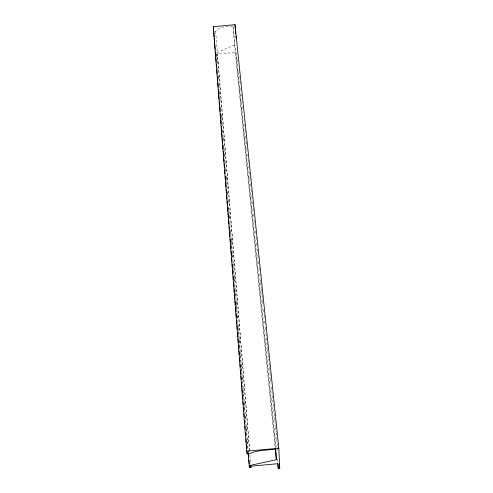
<?xml version="1.0" encoding="UTF-8"?>
<svg xmlns="http://www.w3.org/2000/svg" width="493" height="493" viewBox="0 0 493 493"><rect width="100%" height="100%" fill="white"/><g stroke="black" fill="none" stroke-linecap="round" stroke-linejoin="round"><path stroke-width="0.37" stroke-dasharray="2.46 1.85" d="M214.418 31.657L215.651 31.54A10.39 7.931 -5.2 0 1 224.105 26.924L232.986 26.086L234.576 44.881L216.224 53.016L216.624 56.529L217.586 56.436L249.655 452.106M276.148 447.675L236.905 60.99L237.965 60.892L237.842 59.382M217.586 56.436L217.333 54.175L236.19 52.387L236.905 60.99M238.982 70.844L239.142 72.372M239.536 76.199L239.69 77.734M240.165 82.325L240.319 83.859M240.794 88.45L240.948 89.985M241.422 94.576L241.576 96.11M242.051 100.701L242.205 102.236M242.679 106.827L242.833 108.361M244.485 124.439L244.639 125.968M245.033 129.795L245.267 132.093M245.662 135.92L245.896 138.219M246.29 142.046L246.525 144.344M246.919 148.171L247.079 149.706M247.548 154.297L247.708 155.831M248.176 160.422L248.336 161.957M248.805 166.548L248.965 168.076M249.433 172.673L249.594 174.202M249.908 177.264L250.222 180.327M250.536 183.39L250.851 186.453M251.165 189.515L251.399 191.814M251.794 195.641L252.028 197.939M252.422 201.766L252.656 204.065M253.051 207.892L253.285 210.191M253.679 214.017L253.913 216.316M254.308 220.143L254.542 222.442M254.936 226.269L255.091 227.797M255.405 230.86L255.719 233.922M256.033 236.985L256.348 240.048M256.662 243.111L256.976 246.173M257.291 249.236L257.605 252.299M257.919 255.362L258.233 258.424M258.548 261.487L258.862 264.55M259.176 267.613L259.417 269.911M259.805 273.738L260.045 276.037M260.433 279.864L260.674 282.156M260.748 282.927L261.302 288.282M261.376 289.052L261.931 294.407M262.005 295.178L262.559 300.533M262.633 301.297L263.108 305.894M263.502 309.721L263.737 312.02M264.051 315.082L264.365 318.145M264.679 321.208L264.994 324.271M265.308 327.334L265.622 330.396M265.937 333.459L266.799 341.877M266.879 342.647L267.428 348.003M267.508 348.767L268.056 354.128M268.137 354.892L268.685 360.254M268.999 363.316L269.314 366.379M269.394 367.143L269.942 372.505M270.022 373.269L270.571 378.63M270.651 379.394L271.125 383.992M271.44 387.054L273.64 408.487M273.714 409.258L274.817 419.974M274.897 420.739L275.445 426.1M275.525 426.864L276.074 432.225M276.154 432.99L276.702 438.351M276.783 439.115L277.96 450.602M276.69 453.036L276.844 454.564M277.312 459.162L277.701 462.989M232.986 26.086L275.587 447.65M234.576 44.881L275.119 447.416M215.651 31.54L249.785 452.186M249.908 455.168L250.654 464.375M216.932 60.362L217.173 63.431M217.542 68.034L217.727 70.333M218.159 75.7L218.399 78.769M218.769 83.366L219.138 87.97M219.385 91.039L219.631 94.108M219.995 98.705L220.242 101.774M220.611 106.377L220.858 109.44M221.221 114.043L221.653 119.411M221.714 120.181L222.146 125.549M222.454 129.382L222.756 133.215M223.064 137.048L223.372 140.881M223.68 144.72L224.66 156.99M224.907 160.052L225.209 163.892M225.517 167.725L225.825 171.558M226.195 176.161L226.62 181.529M226.681 182.293L227.174 188.431M227.421 191.5L227.729 195.333M228.031 199.166L228.339 202.999M228.647 206.832L229.627 219.102M229.874 222.17L230.182 226.004M230.49 229.843L230.853 234.44M231.1 237.509L232.141 250.543M232.203 251.313L232.696 257.445M232.942 260.514L233.368 265.881M233.429 266.651L235.21 288.892M235.272 289.656L237.663 319.563M237.725 320.333L238.279 327.235M238.341 327.999L240.177 351.004M240.239 351.774L248.336 452.999M216.285 53.78L216.532 56.849M216.895 61.452L217.08 63.751M218.122 76.791L218.307 79.096M218.8 85.227L219.04 88.296M219.41 92.9L219.533 94.434M220.636 108.238L220.759 109.773M221.246 115.91L221.554 119.744M221.862 123.583L222.041 125.881M222.472 131.249L222.596 132.783M223.082 138.921L223.267 141.22M223.699 146.594L224.062 151.197M224.309 154.26L224.555 157.329M224.925 161.932L225.104 164.231M225.535 169.604L225.72 171.903M226.145 177.27L226.515 181.874M226.762 184.943L227.07 188.776M227.372 192.615L227.618 195.684M227.988 200.281L228.228 203.35M228.598 207.954L229.029 213.321M229.27 216.39L229.516 219.459M229.886 224.062L230.071 226.361M230.496 231.728L230.742 234.797M231.112 239.401L231.537 244.768M231.599 245.539L232.03 250.906M232.332 254.739L232.579 257.808M232.949 262.412L233.195 265.481M233.559 270.084L234.539 282.353M234.785 285.422L235.093 289.255M235.395 293.095L235.703 296.928M236.011 300.761L236.991 313.037M237.238 316.105L237.54 319.939M237.848 323.772L238.156 327.611M238.464 331.444L239.561 345.248M239.623 346.018L240.054 351.386M240.362 355.219L240.664 359.058M240.726 359.822L242.014 375.931M242.075 376.695L242.507 382.069M242.809 385.902L243.178 390.505M243.425 393.574L244.466 406.614M244.528 407.378L245.015 413.516M245.261 416.585L245.631 421.182M245.871 424.251L247.529 444.963M247.591 445.727L247.893 449.567M247.954 450.331L248.139 452.629"/><path stroke-width="0.74" d="M250.777 465.903L250.9 467.438L249.507 467.567L249.181 465.669L276.351 459.661L275.741 449.185L262.652 450.399A15.234 4.419 -5.2 0 0 249.908 453.72L247.19 453.973L246.71 451.175L213.235 26.721L235.001 24.65L278.835 448.199L279.765 468.208L278.243 468.35L277.781 463.753M246.71 451.175L278.835 448.199M250.9 467.438L250.697 466.218L277.997 463.691L278.243 468.35M213.235 26.721L213.722 31.004M279.297 463.617L279.765 468.208M275.273 448.944L276.351 459.661M235.001 24.65L235.74 33.709M235.925 35.977L236.11 38.238M248.398 453.763L248.706 457.603M248.891 459.901L249.199 463.734M249.322 465.269L249.507 467.567M248.262 454.164L249.181 465.669M213.863 32.483L214.227 37.092M214.35 38.627L214.714 43.23M214.837 44.771L215.201 49.374M215.379 51.679L215.681 55.518M215.805 57.052L216.168 61.656M216.353 63.961L216.655 67.8M216.84 70.105L217.142 73.944M217.321 76.242L217.684 80.852M217.807 82.386L218.171 86.996M218.356 89.295L218.658 93.134M218.781 94.668L219.145 99.278M219.323 101.583L219.631 105.422M219.81 107.721L220.118 111.56M220.297 113.865L220.599 117.704M220.784 120.009L221.086 123.848M221.271 126.146L221.634 130.756M221.751 132.29L222.121 136.894M222.238 138.434L222.602 143.038M222.787 145.343L223.089 149.182M223.274 151.48L223.576 155.32M223.76 157.624L224.062 161.464M224.241 163.768L224.549 167.608M224.79 170.677L225.03 173.746M225.215 176.05L225.517 179.89M225.763 182.958L226.065 186.798M226.244 189.102L226.552 192.942M226.731 195.246L227.033 199.086M227.218 201.384L227.519 205.224M227.704 207.528L228.006 211.368M228.191 213.672L228.493 217.505M228.672 219.81L228.98 223.649M229.22 226.718L229.461 229.793M229.646 232.098L230.009 236.702M230.194 239.006L230.496 242.846M230.675 245.144L230.983 248.983M231.162 251.288L231.464 255.127M231.648 257.432L231.95 261.272M232.197 264.34L232.437 267.409M232.622 269.714L232.924 273.553M233.164 276.622L233.411 279.697M233.651 282.766L233.953 286.606M234.138 288.91L234.44 292.743M234.625 295.048L234.927 298.887M235.106 301.192L235.414 305.031M235.592 307.336L235.9 311.169M236.079 313.474L236.381 317.313M236.628 320.382L236.868 323.457M237.053 325.756L237.355 329.595M237.595 332.67L237.903 336.509M238.082 338.808L238.384 342.647M238.63 345.722L238.871 348.791M239.056 351.096L239.358 354.935M239.598 358.004L239.844 361.073M240.085 364.148L240.331 367.217M240.572 370.286L240.812 373.361M241.059 376.43L241.299 379.499M241.545 382.574L241.847 386.407M242.026 388.712L242.334 392.551M242.513 394.856L242.815 398.695M243.061 401.764L243.302 404.833M243.487 407.138L243.788 410.977M244.029 414.046L244.275 417.121M244.516 420.19L244.762 423.259M245.003 426.334L245.243 429.403M245.489 432.472L245.73 435.547M246.038 439.386L246.278 442.455M246.457 444.76L246.765 448.599M247.005 451.668L247.19 453.973"/></g></svg>
